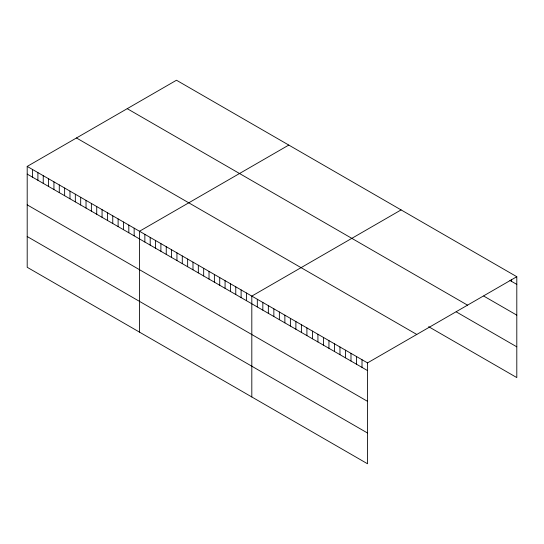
<?xml version="1.0" encoding="UTF-8"?>
<svg xmlns="http://www.w3.org/2000/svg" width="544" height="544" viewBox="0 0 544 544"><rect width="100%" height="100%" fill="white"/><g stroke="black" fill="none" stroke-linecap="round" stroke-linejoin="round"><path stroke-width="0.82" d="M27.2 166.416L367.52 362.896L367.52 463.767L27.2 267.288L27.2 166.416L176.48 80.233L516.8 276.712L516.8 377.584L428.638 326.686M288.789 145.071L139.502 231.254L139.502 332.126M401.091 209.909L251.811 296.092L251.811 396.964M367.52 362.896L516.8 276.712M509.912 280.418L516.8 284.396M483.738 296.065L516.8 315.146M127.221 108.671L467.534 305.15M456.192 311.841L516.8 346.834M76.466 137.972L416.779 334.458M27.2 174.1L367.52 370.586M27.2 204.857L367.52 401.336M27.2 236.538L367.52 433.017M511.292 279.677L511.292 281.214M362.012 359.72L362.012 367.404M356.497 356.538L356.497 364.222M350.989 353.355L350.989 361.039M345.481 350.173L345.481 357.857M339.966 346.99L339.966 354.681M334.458 343.808L334.458 351.499M328.95 340.632L328.95 348.316M323.442 337.45L323.442 345.134M317.927 334.268L317.927 341.952M312.419 331.085L312.419 338.776M306.911 327.903L306.911 335.594M301.396 324.727L301.396 332.411M295.888 321.545L295.888 329.229M290.38 318.362L290.38 326.046M284.872 315.18L284.872 322.864M279.358 311.998L279.358 319.688M273.85 308.822L273.85 316.506M268.342 305.64L268.342 313.324M262.834 302.457L262.834 310.141M257.319 299.275L257.319 306.959M246.459 293.005L246.459 300.696M241.114 289.918L241.114 297.602M235.77 286.831L235.77 294.515M230.418 283.744L230.418 291.428M225.073 280.656L225.073 288.34M219.722 277.569L219.722 285.253M214.377 274.482L214.377 282.166M209.025 271.395L209.025 279.079M203.68 268.308L203.68 275.992M198.329 265.22L198.329 272.904M192.984 262.133L192.984 269.817M187.639 259.046L187.639 266.73M182.288 255.959L182.288 263.643M176.943 252.872L176.943 260.556M171.591 249.784L171.591 257.468M166.246 246.69L166.246 254.381M160.895 243.603L160.895 251.294M155.55 240.516L155.55 248.207M150.198 237.429L150.198 245.12M144.854 234.342L144.854 242.032M134.157 228.167L134.157 235.851M128.812 225.08L128.812 232.764M123.461 221.993L123.461 229.677M118.116 218.906L118.116 226.59M112.764 215.818L112.764 223.502M107.42 212.731L107.42 220.415M102.068 209.644L102.068 217.328M96.723 206.557L96.723 214.241M91.372 203.47L91.372 211.154M86.027 200.382L86.027 208.066M80.682 197.295L80.682 204.979M75.33 194.208L75.33 201.892M69.986 191.114L69.986 198.805M64.634 188.027L64.634 195.718M59.289 184.94L59.289 192.63M53.938 181.852L53.938 189.543M48.593 178.765L48.593 186.456M43.241 175.678L43.241 183.369M37.896 172.591L37.896 180.275M32.545 169.504L32.545 177.188"/></g></svg>
